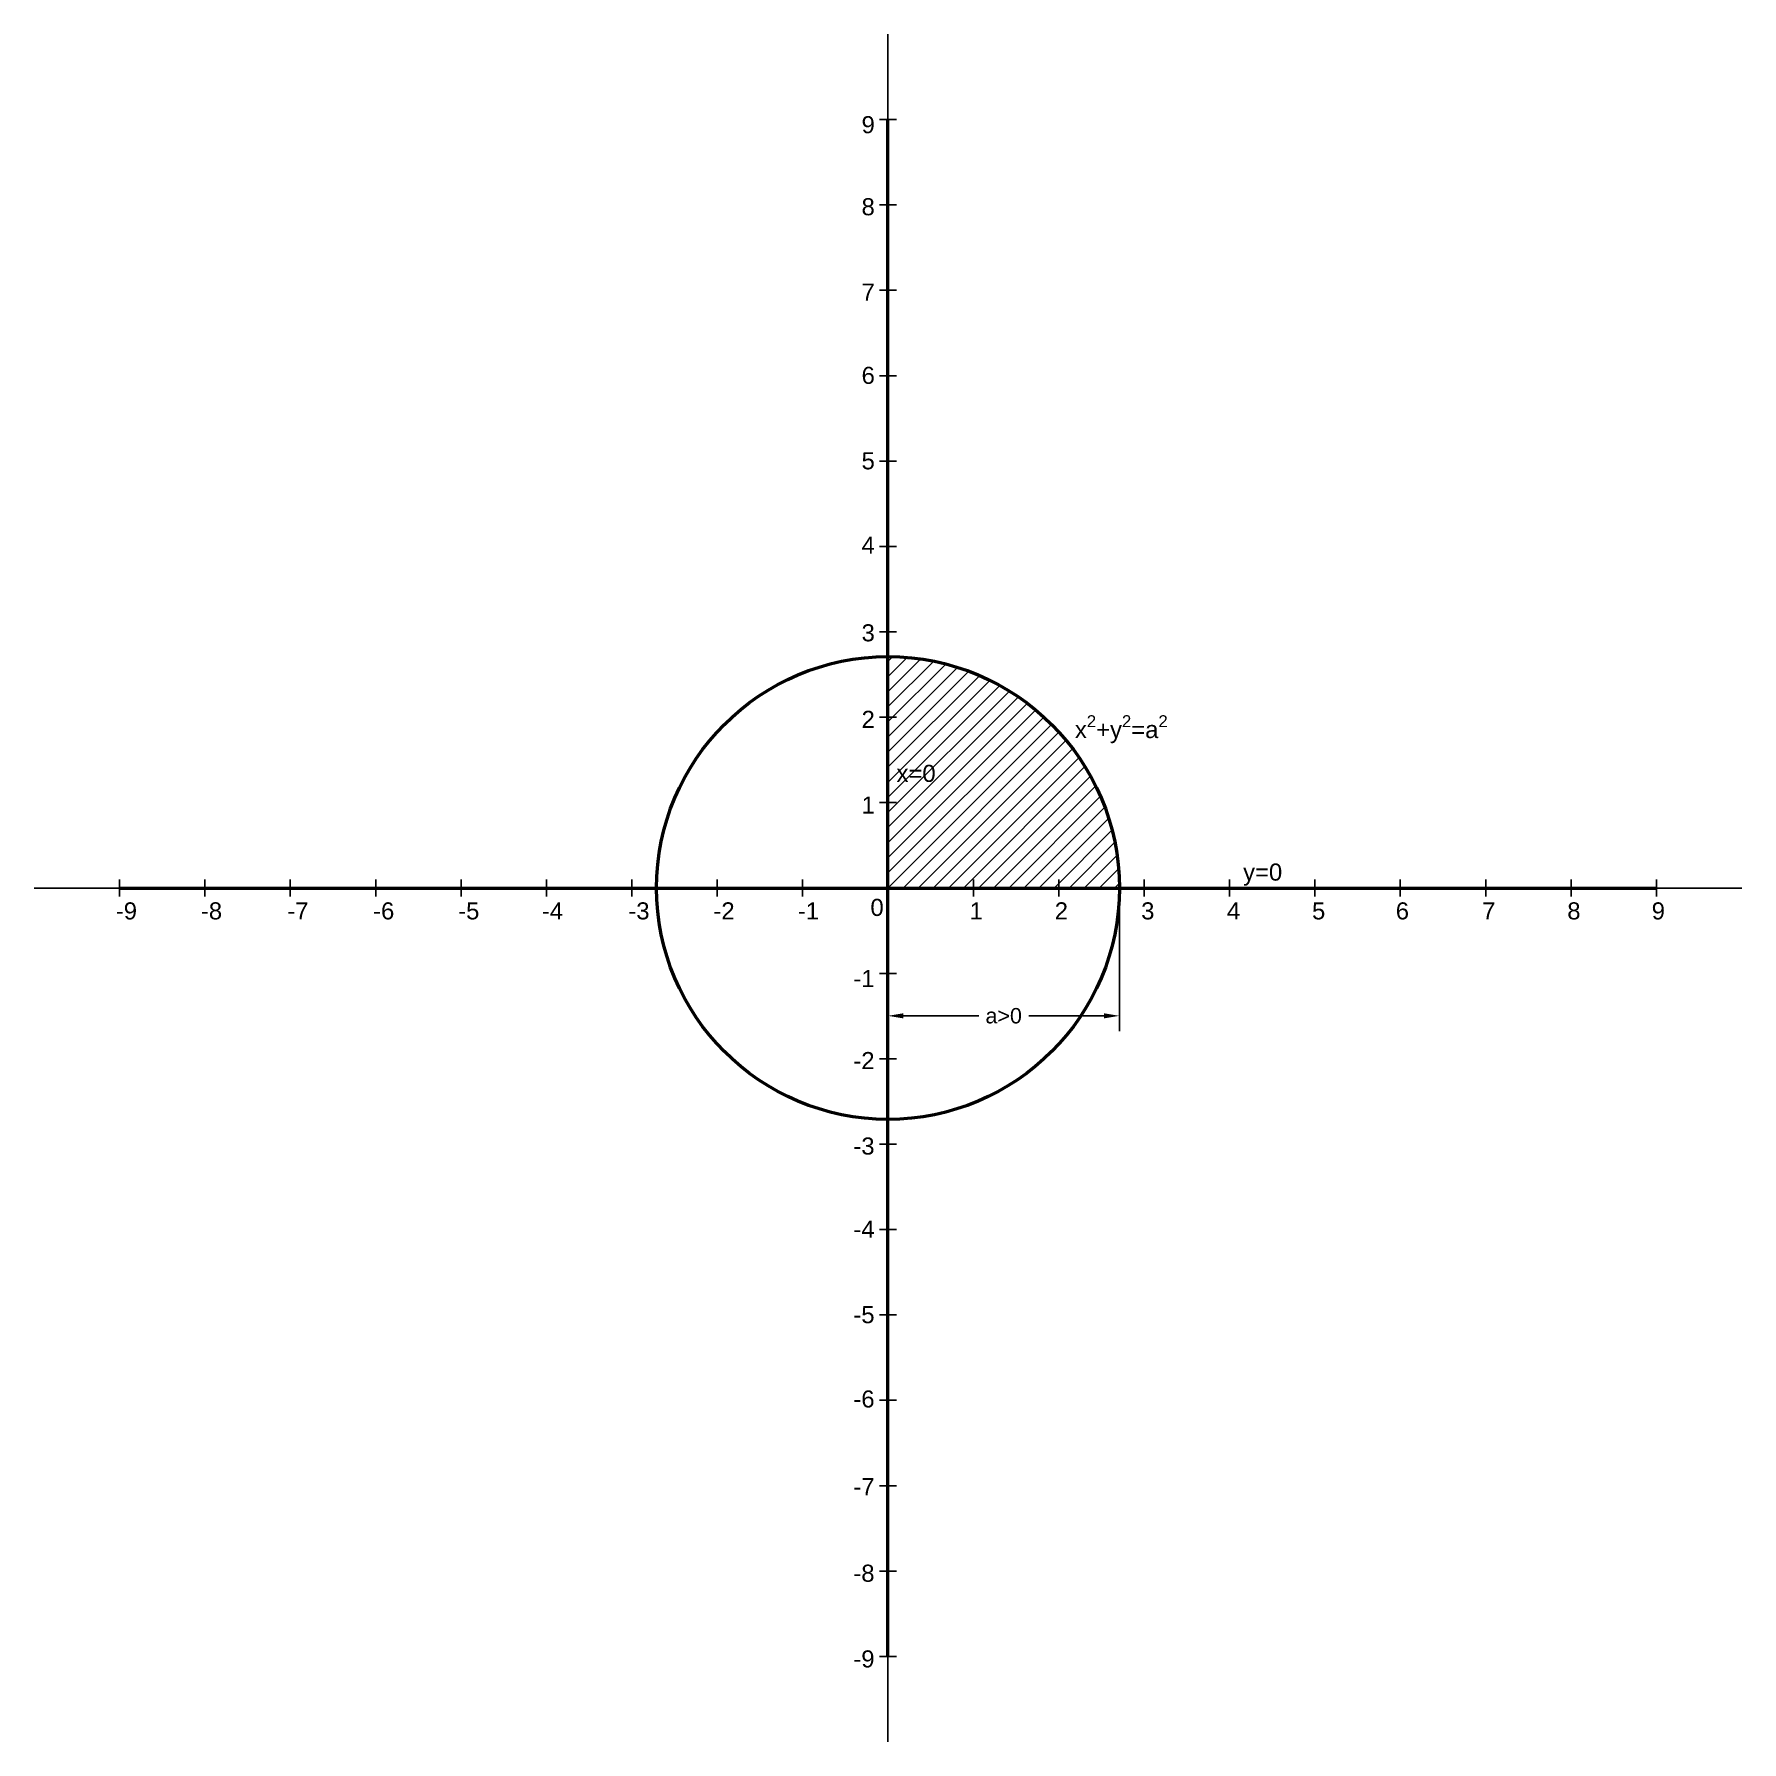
# Model space of a CAD drawing. Header units: inches. Extents: x -10 to 10, y -10 to 10.
import ezdxf

# ---------------------------------------------------------------- set-up
doc = ezdxf.new("R2010")
doc.units = ezdxf.units.IN
doc.header["$MEASUREMENT"] = 0
doc.styles.get("Standard").update_dxf_attribs({"font": 'arial.ttf'})
doc.dimstyles.get("Standard").update_dxf_attribs({"dimtxt": 0.18, "dimasz": 0.18, "dimexe": 0.18, "dimexo": 0.0625, "dimgap": 0.09, "dimtad": 0, "dimtih": 1, "dimtoh": 1, "dimdec": 4, "dimzin": 0, "dimdsep": 46, "dimtxsty": 'Standard', "dimcen": 0.09, "dimadec": 0, "dimazin": 0, "dimtfac": 1, "dimtdec": 4, "dimtofl": 0, "dimtmove": 0, "dimatfit": 3, "dimfxl": 1, "dimtolj": 1, "dimtzin": 0, "dimarcsym": 0})

# ---------------------------------------------------------------- blocks, each defined once
blk = doc.blocks.new('*U1')
blk.add_line((1, -0.1), (1, 0.1))
blk = doc.blocks.new('*U2')
at = {"color": 0, "linetype": 'ByBlock', "lineweight": -2, "transparency": 16777216, "extrusion": (0, -1, -2.22045e-16)}
for p in [(0, 0), (1, 0), (2, 0), (3, 0), (4, 0), (5, 0), (6, 0), (7, 0), (8, 0)]:
    blk.add_blockref('*U1', p, dxfattribs=at)
blk = doc.blocks.new('*U3')
blk.add_line((1, -0.1), (1, 0.1))
blk = doc.blocks.new('*U4')
at = {"color": 0, "linetype": 'ByBlock', "lineweight": -2, "transparency": 16777216, "extrusion": (0, -1, -2.22045e-16)}
for p in [(0, 0), (1, 0), (2, 0), (3, 0), (4, 0), (5, 0), (6, 0), (7, 0), (8, 0)]:
    blk.add_blockref('*U3', p, dxfattribs=at)
blk = doc.blocks.new('*U5')
blk.add_line((1, -0.1), (1, 0.1))
blk = doc.blocks.new('*U6')
at = {"color": 0, "linetype": 'ByBlock', "lineweight": -2, "transparency": 16777216, "extrusion": (0, -1, -2.22045e-16)}
for p in [(0, 0), (1, 0), (2, 0), (3, 0), (4, 0), (5, 0), (6, 0), (7, 0), (8, 0)]:
    blk.add_blockref('*U5', p, dxfattribs=at)
blk = doc.blocks.new('*U7')
blk.add_line((1, -0.1), (1, 0.1))
blk = doc.blocks.new('*U8')
at = {"color": 0, "linetype": 'ByBlock', "lineweight": -2, "transparency": 16777216, "extrusion": (0, -1, -2.22045e-16)}
for p in [(-10, 0), (-9, 0), (-8, 0), (-7, 0), (-6, 0), (-5, 0), (-4, 0), (-3, 0), (-2, 0)]:
    blk.add_blockref('*U7', p, dxfattribs=at)
blk = doc.blocks.new('*D9')
at = {"color": 0, "lineweight": -2, "transparency": 16777216}
for p, q in [((0, -0.062), (0, -1.677)), ((2.71, -0.062), (2.71, -1.677)), ((0.18, -1.497), (1.062, -1.497)), ((2.53, -1.497), (1.648, -1.497))]:
    blk.add_line(p, q, dxfattribs=at)
at = {"color": 0, "transparency": 16777216}
for points in [[(0.18, -1.467), (0.18, -1.527), (0, -1.497)], [(2.53, -1.467), (2.53, -1.527), (2.71, -1.497)]]:
    blk.add_solid(points, dxfattribs=at)
at = {"layer": 'Defpoints', "color": 0, "transparency": 16777216}
for p in [(0, 0), (2.71, 0), (2.71, -1.497)]:
    blk.add_point(p, dxfattribs=at)
at = {"color": 0, "transparency": 16777216, "insert": (1.355, -1.497), "char_height": 0.18, "attachment_point": 5}
blk.add_mtext('\\A1;a>0', dxfattribs=at)

msp = doc.modelspace()

# ---------------------------------------------------------------- hatches: boundary and pattern name
h = msp.add_hatch()
h.set_pattern_fill('ANSI31', color=256)
h.paths.add_polyline_path([(0, 2.71), (0, 0), (2.71, 0, 0.41421356)])
h.paths.add_polyline_path([(0.04781, 1.1323), (0.60607, 1.1323), (0.60607, 1.54444), (0.04781, 1.54444)], flags=24)

# ---------------------------------------------------------------- linework, layer by layer
for p, q in [((0, 0), (0, 10)), ((-10, 0), (0, 0)), ((0, 0), (10, 0)), ((0, -10), (0, 0))]:
    msp.add_line(p, q)
at = {"lineweight": 50}
for p, q in [((0, -9), (0, 9)), ((-9, 0), (9, 0))]:
    msp.add_line(p, q, dxfattribs=at)
msp.add_circle((0, 0), 2.71, dxfattribs=at)
msp.add_open_spline([(6.9732, 0, -9.57493), (5.6612, 0, -7.31734), (7.95751, 0, -8.56032)], degree=2)

# ---------------------------------------------------------------- block references
at = {"extrusion": (-1, 6.12323e-17, -2.22045e-16), "rotation": 180}
for name, p in [('*U4', (0, 0)), ('*U6', (10, 0))]:
    msp.add_blockref(name, p, dxfattribs=at)
at = {"extrusion": (0, 1, -2.22045e-16), "rotation": 180}
for name in ['*U8', '*U2']:
    msp.add_blockref(name, (0, 0), dxfattribs=at)

# ---------------------------------------------------------------- texts
at = {"char_height": 0.2, "attachment_point": 1}
for s, width, insert in [('9', 0.2, (-0.30968, 9.0398)), ('8', 0.2, (-0.30968, 8.0787)), ('7', 0.2, (-0.30968, 7.0781)), ('6', 0.2, (-0.30968, 6.10383)), ('5', 0.2, (-0.30968, 5.10322)), ('4', 0.2, (-0.30968, 4.11579)), ('3', 0.2, (-0.30968, 3.08885)), ('2', 0.2, (-0.30968, 2.07509)), ('1', 0.2, (-0.30968, 1.07138)), ('-9', 0.2, (-9.04357, -0.168)), ('-8', 0.2, (-8.04706, -0.168)), ('-7', 0.2, (-7.03485, -0.168)), ('-6', 0.2, (-6.03049, -0.168)), ('-5', 0.2, (-5.03398, -0.168)), ('-4', 0.2, (-4.05315, -0.168)), ('-3', 0.2, (-3.04095, -0.168)), ('-2', 0.2, (-2.04443, -0.168)), ('-1', 0.2, (-1.05576, -0.168)), ('0', 0.3606412, (-0.2058, -0.12737)), ('1', 0.2, (0.95643, -0.168)), ('2', 0.2, (1.95294, -0.168)), ('3', 0.2, (2.96515, -0.168)), ('4', 0.2, (3.96951, -0.168)), ('5', 0.2, (4.96602, -0.168)), ('6', 0.2, (5.94685, -0.168)), ('7', 0.2, (6.95905, -0.168)), ('8', 0.2, (7.95557, -0.168)), ('9', 0.2, (8.94424, -0.168)), ('-1', 0.2, (-0.40588, -0.9602)), ('-2', 0.2, (-0.40588, -1.9213)), ('-3', 0.2, (-0.40588, -2.9219)), ('-4', 0.2, (-0.40588, -3.89617)), ('-5', 0.2, (-0.40588, -4.89678)), ('-6', 0.2, (-0.40588, -5.88421)), ('-7', 0.2, (-0.40588, -6.91115)), ('-8', 0.2, (-0.40588, -7.92491)), ('-9', 0.2, (-0.40588, -8.92862))]:
    msp.add_mtext_dynamic_manual_height_columns(s, width=width, gutter_width=1, heights=[0], dxfattribs=dict(at, insert=insert))
at = {"lineweight": 50, "char_height": 0.2, "attachment_point": 1}
for s, width, heights, insert in [('\\A1;x{\\H0.7x;\\S2^ ;}+y{\\H0.7x;\\S2^ ;}=a{\\H0.7x;\\S2^ ;}', 1.0283948, [0.20152], (2.18888, 2.02364)), ('x=0', 0.4759806, [0], (0.09986, 1.44233)), ('y=0', 0.4759806, [0], (4.15891, 0.28631))]:
    msp.add_mtext_dynamic_manual_height_columns(s, width=width, gutter_width=1, heights=heights, dxfattribs=dict(at, insert=insert))

# ---------------------------------------------------------------- dimensions: what is measured, and where the dimension line sits
dim = msp.add_linear_dim(base=(2.71, -1.49727), p1=(0, 0), p2=(2.71, 0), text='a>0', dimstyle='Standard')
dim.commit()
dim.dimension.update_dxf_attribs({"geometry": '*D9', "text_midpoint": (1.355, -1.49727)})

doc.saveas('drawing.dxf')
